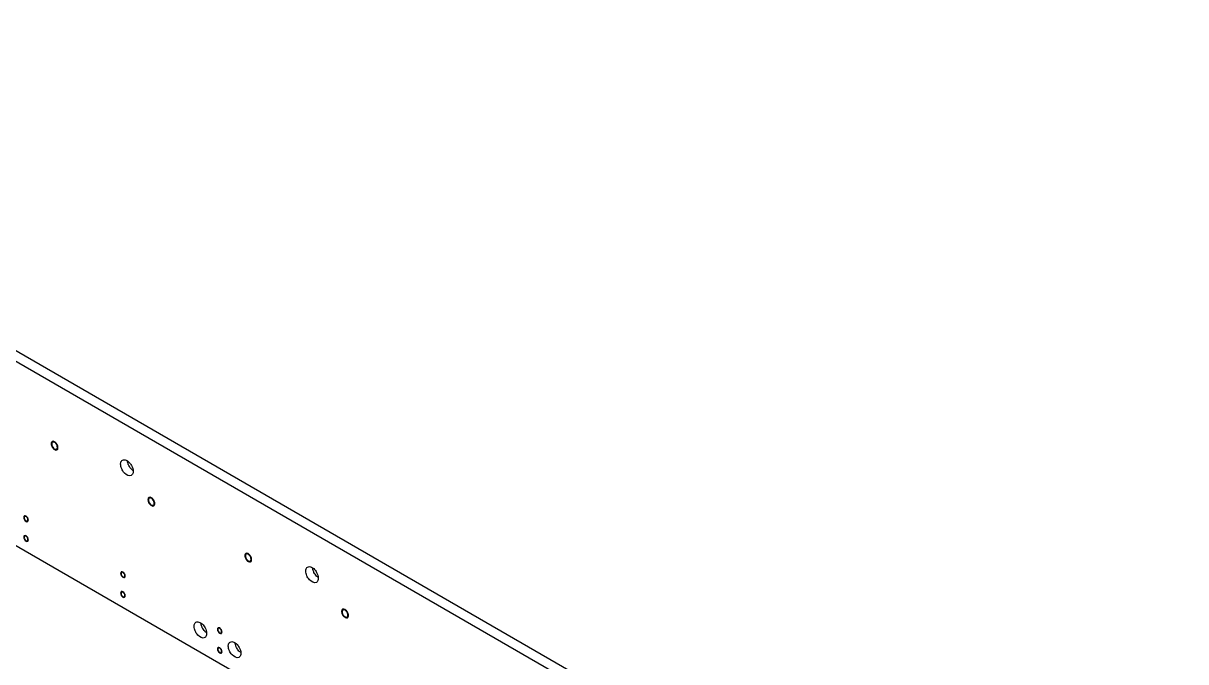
# Model space of a CAD drawing. Header units: millimetres. Extents: x 0 to 2102, y 0 to 1485.
# Drawn here: x 824 to 1545, y 384 to 780 of the extents above; entities that cross this region are included whole.
import ezdxf

# ---------------------------------------------------------------- set-up
doc = ezdxf.new("R2010")
doc.units = ezdxf.units.MM
doc.header["$LTSCALE"] = 115.6375
doc.layers.get('0').update_dxf_attribs({"linetype": 'CONTINUOUS', "true_color": 0xffffff})
doc.layers.add('02___PRT_ALL_AXES', color=7, linetype='CONTINUOUS', true_color=0xffffff)

msp = doc.modelspace()

# ---------------------------------------------------------------- linework, layer by layer
at = {"color": 7, "linetype": 'CONTINUOUS', "true_color": 0xffffff}
for p, q in [((1545.17, 157.44), (466.83, 780.01)), ((1539.52, 154.17), (461.17, 776.74)), ((1520.42, 50.88), (530.47, 622.42))]:
    msp.add_line(p, q, dxfattribs=at)
at = {"color": 3, "linetype": 'CONTINUOUS', "true_color": 0x00ff00}
for points, knots in [([(845.13, 516.69), (845.11, 517.02), (845.04, 517.7), (844.39, 519.17), (843.01, 520.63), (841.64, 520.75), (841.1, 520.19), (841, 519.79), (840.9, 519.55), (840.91, 519.29), (840.89, 519.14)], [0, 0, 0, 0, 0.125, 0.25, 0.5, 0.75, 0.875, 0.90625, 0.9375, 1, 1, 1, 1]), ([(840.89, 519.14), (840.92, 518.81), (840.99, 518.13), (841.64, 516.65), (843.01, 515.2), (844.38, 515.08), (844.92, 515.64), (845.03, 516.04), (845.12, 516.28), (845.12, 516.54), (845.13, 516.69)], [0, 0, 0, 0, 0.125, 0.25, 0.5, 0.75, 0.875, 0.90625, 0.9375, 1, 1, 1, 1]), ([(905.24, 481.99), (905.21, 482.32), (905.14, 483), (904.49, 484.47), (903.11, 485.93), (901.75, 486.05), (901.21, 485.49), (901.1, 485.09), (901, 484.85), (901.01, 484.59), (901, 484.44)], [0, 0, 0, 0, 0.125, 0.25, 0.5, 0.75, 0.875, 0.90625, 0.9375, 1, 1, 1, 1]), ([(901, 484.44), (901.02, 484.11), (901.09, 483.43), (901.74, 481.95), (903.12, 480.5), (904.49, 480.38), (905.03, 480.93), (905.13, 481.34), (905.23, 481.58), (905.22, 481.84), (905.24, 481.99)], [0, 0, 0, 0, 0.125, 0.25, 0.5, 0.75, 0.875, 0.90625, 0.9375, 1, 1, 1, 1]), ([(826.75, 471.78), (826.73, 472), (826.68, 472.46), (826.25, 473.44), (825.34, 474.41), (824.42, 474.49), (823.99, 474.02), (823.94, 473.62), (823.92, 473.41)], [0, 0, 0, 0, 0.125, 0.25, 0.5, 0.75, 0.875, 1, 1, 1, 1]), ([(823.92, 473.41), (823.94, 473.19), (823.98, 472.74), (824.42, 471.76), (825.33, 470.79), (826.25, 470.7), (826.68, 471.18), (826.73, 471.58), (826.75, 471.78)], [0, 0, 0, 0, 0.125, 0.25, 0.5, 0.75, 0.875, 1, 1, 1, 1]), ([(826.75, 459.53), (826.73, 459.76), (826.68, 460.21), (826.25, 461.19), (825.34, 462.16), (824.42, 462.25), (823.99, 461.77), (823.94, 461.37), (823.92, 461.17)], [0, 0, 0, 0, 0.125, 0.25, 0.5, 0.75, 0.875, 1, 1, 1, 1]), ([(823.92, 461.17), (823.94, 460.95), (823.98, 460.49), (824.42, 459.51), (825.33, 458.54), (826.25, 458.46), (826.68, 458.93), (826.73, 459.33), (826.75, 459.53)], [0, 0, 0, 0, 0.125, 0.25, 0.5, 0.75, 0.875, 1, 1, 1, 1]), ([(965.34, 447.29), (965.32, 447.62), (965.25, 448.3), (964.6, 449.77), (963.22, 451.23), (961.85, 451.35), (961.31, 450.79), (961.21, 450.39), (961.11, 450.15), (961.11, 449.89), (961.1, 449.74)], [0, 0, 0, 0, 0.125, 0.25, 0.5, 0.75, 0.875, 0.90625, 0.9375, 1, 1, 1, 1]), ([(961.1, 449.74), (961.13, 449.41), (961.2, 448.73), (961.85, 447.25), (963.22, 445.8), (964.59, 445.68), (965.13, 446.23), (965.24, 446.64), (965.33, 446.88), (965.33, 447.14), (965.34, 447.29)], [0, 0, 0, 0, 0.125, 0.25, 0.5, 0.75, 0.875, 0.90625, 0.9375, 1, 1, 1, 1]), ([(886.85, 437.08), (886.84, 437.3), (886.79, 437.76), (886.36, 438.74), (885.44, 439.71), (884.52, 439.79), (884.09, 439.32), (884.04, 438.92), (884.02, 438.71)], [0, 0, 0, 0, 0.125, 0.25, 0.5, 0.75, 0.875, 1, 1, 1, 1]), ([(884.02, 438.71), (884.04, 438.49), (884.09, 438.04), (884.52, 437.06), (885.44, 436.09), (886.36, 436), (886.79, 436.47), (886.83, 436.88), (886.85, 437.08)], [0, 0, 0, 0, 0.125, 0.25, 0.5, 0.75, 0.875, 1, 1, 1, 1]), ([(886.85, 424.83), (886.84, 425.06), (886.79, 425.51), (886.36, 426.49), (885.44, 427.46), (884.52, 427.55), (884.09, 427.07), (884.04, 426.67), (884.02, 426.47)], [0, 0, 0, 0, 0.125, 0.25, 0.5, 0.75, 0.875, 1, 1, 1, 1]), ([(884.02, 426.47), (884.04, 426.24), (884.09, 425.79), (884.52, 424.81), (885.44, 423.84), (886.36, 423.75), (886.79, 424.23), (886.83, 424.63), (886.85, 424.83)], [0, 0, 0, 0, 0.125, 0.25, 0.5, 0.75, 0.875, 1, 1, 1, 1]), ([(1025.45, 412.59), (1025.42, 412.92), (1025.35, 413.6), (1024.7, 415.07), (1023.32, 416.53), (1021.96, 416.65), (1021.41, 416.09), (1021.31, 415.69), (1021.21, 415.44), (1021.22, 415.19), (1021.2, 415.04)], [0, 0, 0, 0, 0.125, 0.25, 0.5, 0.75, 0.875, 0.90625, 0.9375, 1, 1, 1, 1]), ([(1021.2, 415.04), (1021.23, 414.7), (1021.3, 414.03), (1021.95, 412.55), (1023.33, 411.09), (1024.69, 410.98), (1025.24, 411.53), (1025.34, 411.94), (1025.44, 412.18), (1025.43, 412.43), (1025.45, 412.59)], [0, 0, 0, 0, 0.125, 0.25, 0.5, 0.75, 0.875, 0.90625, 0.9375, 1, 1, 1, 1]), ([(946.96, 402.38), (946.94, 402.6), (946.89, 403.05), (946.46, 404.04), (945.54, 405.01), (944.62, 405.09), (944.2, 404.62), (944.15, 404.22), (944.13, 404.01)], [0, 0, 0, 0, 0.125, 0.25, 0.5, 0.75, 0.875, 1, 1, 1, 1]), ([(944.13, 404.01), (944.15, 403.79), (944.19, 403.34), (944.63, 402.36), (945.54, 401.39), (946.46, 401.3), (946.89, 401.77), (946.94, 402.18), (946.96, 402.38)], [0, 0, 0, 0, 0.125, 0.25, 0.5, 0.75, 0.875, 1, 1, 1, 1]), ([(946.96, 390.13), (946.94, 390.35), (946.89, 390.81), (946.46, 391.79), (945.54, 392.76), (944.62, 392.84), (944.2, 392.37), (944.15, 391.97), (944.13, 391.77)], [0, 0, 0, 0, 0.125, 0.25, 0.5, 0.75, 0.875, 1, 1, 1, 1]), ([(944.13, 391.77), (944.15, 391.54), (944.19, 391.09), (944.63, 390.11), (945.54, 389.14), (946.46, 389.05), (946.89, 389.53), (946.94, 389.93), (946.96, 390.13)], [0, 0, 0, 0, 0.125, 0.25, 0.5, 0.75, 0.875, 1, 1, 1, 1])]:
    msp.add_open_spline(points, degree=3, knots=knots, dxfattribs=at)
at = {"layer": '02___PRT_ALL_AXES', "color": 7, "linetype": 'CONTINUOUS', "true_color": 0xffffff}
for centre, radius, start, end in [((843.39, 518.94), 2.15, 175.65317, 180.0346), ((842.63, 516.89), 2.15, 355.65317, 0.0346), ((895.44, 507.73), 6.43, 229.87631, 235.13365), ((903.5, 484.24), 2.15, 175.65317, 180.0346), ((902.74, 482.19), 2.15, 355.65317, 0.0346), ((963.6, 449.54), 2.15, 175.65317, 180.0346), ((962.84, 447.49), 2.15, 355.65317, 0.0346), ((1010.34, 441.39), 6.43, 229.87631, 235.13365), ((1023.71, 414.83), 2.15, 175.65317, 180.0346), ((1022.94, 412.79), 2.15, 355.65317, 0.0346), ((941.04, 407.09), 6.43, 229.87631, 235.13365), ((962.26, 394.85), 6.43, 229.87631, 235.13365)]:
    msp.add_arc(centre, radius, start, end, dxfattribs=at)
for points in [[(841.76, 520.08), (841.54, 519.95), (841.38, 519.69), (841.31, 519.44)], [(842.13, 520.19), (842, 520.18), (841.87, 520.14), (841.76, 520.08)], [(841.24, 518.93), (841.24, 518.54), (841.34, 518.14), (841.48, 517.78)], [(841.31, 519.44), (841.28, 519.33), (841.26, 519.21), (841.25, 519.1)], [(843.9, 515.64), (844.02, 515.65), (844.15, 515.69), (844.26, 515.75)], [(844.26, 515.75), (844.49, 515.88), (844.65, 516.14), (844.72, 516.39)], [(844.78, 516.89), (844.78, 517.29), (844.69, 517.68), (844.54, 518.05)], [(844.72, 516.39), (844.75, 516.5), (844.77, 516.61), (844.77, 516.73)], [(901.35, 484.23), (901.35, 483.84), (901.44, 483.44), (901.59, 483.08)], [(901.41, 484.74), (901.38, 484.63), (901.36, 484.51), (901.36, 484.4)], [(901.87, 485.38), (901.64, 485.25), (901.48, 484.99), (901.41, 484.74)], [(902.23, 485.49), (902.11, 485.48), (901.98, 485.44), (901.87, 485.38)], [(904, 480.94), (904.13, 480.95), (904.26, 480.98), (904.37, 481.05)], [(904.37, 481.05), (904.59, 481.18), (904.75, 481.43), (904.82, 481.69)], [(904.88, 482.19), (904.88, 482.59), (904.79, 482.98), (904.65, 483.35)], [(904.82, 481.69), (904.85, 481.8), (904.87, 481.91), (904.88, 482.03)], [(824.21, 473.61), (824.18, 473.5), (824.17, 473.38), (824.17, 473.27)], [(824.17, 473.27), (824.17, 473.14), (824.18, 473.01), (824.21, 472.89)], [(824.51, 474.03), (824.36, 473.94), (824.26, 473.77), (824.21, 473.61)], [(826.16, 471.17), (826.31, 471.26), (826.41, 471.42), (826.46, 471.59)], [(826.46, 471.59), (826.49, 471.7), (826.5, 471.81), (826.5, 471.92)], [(824.21, 461.36), (824.18, 461.25), (824.17, 461.14), (824.17, 461.02)], [(824.17, 461.02), (824.17, 460.9), (824.18, 460.77), (824.21, 460.64)], [(824.51, 461.78), (824.36, 461.69), (824.26, 461.52), (824.21, 461.36)], [(826.16, 458.92), (826.31, 459.01), (826.41, 459.18), (826.46, 459.34)], [(826.46, 459.34), (826.49, 459.45), (826.5, 459.56), (826.5, 459.68)], [(961.45, 449.53), (961.45, 449.14), (961.55, 448.74), (961.69, 448.38)], [(961.52, 450.04), (961.49, 449.93), (961.47, 449.81), (961.46, 449.7)], [(961.97, 450.68), (961.75, 450.55), (961.59, 450.29), (961.52, 450.04)], [(962.34, 450.79), (962.21, 450.78), (962.08, 450.74), (961.97, 450.68)], [(964.99, 447.49), (964.99, 447.89), (964.89, 448.28), (964.75, 448.65)], [(964.1, 446.24), (964.23, 446.25), (964.36, 446.28), (964.47, 446.35)], [(964.47, 446.35), (964.7, 446.48), (964.85, 446.73), (964.92, 446.99)], [(964.92, 446.99), (964.96, 447.1), (964.97, 447.21), (964.98, 447.33)], [(884.32, 438.91), (884.28, 438.8), (884.27, 438.68), (884.27, 438.57)], [(884.27, 438.57), (884.27, 438.44), (884.29, 438.31), (884.32, 438.19)], [(884.61, 439.33), (884.47, 439.24), (884.36, 439.07), (884.32, 438.91)], [(886.26, 436.47), (886.41, 436.55), (886.52, 436.72), (886.56, 436.89)], [(886.56, 436.89), (886.59, 437), (886.61, 437.11), (886.61, 437.22)], [(884.32, 426.66), (884.28, 426.55), (884.27, 426.44), (884.27, 426.32)], [(884.27, 426.32), (884.27, 426.19), (884.29, 426.07), (884.32, 425.94)], [(884.61, 427.08), (884.47, 426.99), (884.36, 426.82), (884.32, 426.66)], [(886.26, 424.22), (886.41, 424.31), (886.52, 424.48), (886.56, 424.64)], [(886.56, 424.64), (886.59, 424.75), (886.61, 424.86), (886.61, 424.98)], [(1021.62, 415.34), (1021.59, 415.23), (1021.57, 415.11), (1021.56, 415)], [(1021.56, 414.83), (1021.56, 414.44), (1021.65, 414.04), (1021.79, 413.68)], [(1022.08, 415.98), (1021.85, 415.85), (1021.69, 415.59), (1021.62, 415.34)], [(1022.44, 416.09), (1022.31, 416.08), (1022.19, 416.04), (1022.08, 415.98)], [(1024.21, 411.53), (1024.34, 411.55), (1024.46, 411.58), (1024.58, 411.65)], [(1024.58, 411.65), (1024.8, 411.78), (1024.96, 412.03), (1025.03, 412.28)], [(1025.09, 412.79), (1025.09, 413.19), (1025, 413.58), (1024.86, 413.95)], [(1025.03, 412.28), (1025.06, 412.4), (1025.08, 412.51), (1025.09, 412.63)], [(944.42, 404.21), (944.39, 404.1), (944.38, 403.98), (944.38, 403.87)], [(944.72, 404.63), (944.57, 404.54), (944.47, 404.37), (944.42, 404.21)], [(944.38, 403.87), (944.38, 403.74), (944.39, 403.61), (944.42, 403.49)], [(946.37, 401.77), (946.52, 401.85), (946.62, 402.02), (946.67, 402.19)], [(946.67, 402.19), (946.7, 402.3), (946.71, 402.41), (946.71, 402.52)], [(944.42, 391.96), (944.39, 391.85), (944.38, 391.74), (944.38, 391.62)], [(944.38, 391.62), (944.38, 391.49), (944.39, 391.36), (944.42, 391.24)], [(944.72, 392.38), (944.57, 392.29), (944.47, 392.12), (944.42, 391.96)], [(946.37, 389.52), (946.52, 389.61), (946.62, 389.78), (946.67, 389.94)], [(946.67, 389.94), (946.7, 390.05), (946.71, 390.16), (946.71, 390.28)]]:
    msp.add_open_spline(points, degree=3, dxfattribs=at)
for points, knots in [([(844.54, 518.05), (844.43, 518.35), (843.93, 519.3), (842.91, 520.26), (842.13, 520.19)], [0, 0, 0, 0, 0.293913, 1, 1, 1, 1]), ([(841.48, 517.78), (841.6, 517.47), (842.1, 516.53), (843.12, 515.57), (843.9, 515.64)], [0, 0, 0, 0, 0.293913, 1, 1, 1, 1]), ([(884.02, 506.48), (884.02, 506.76), (884.09, 507.69), (884.59, 508.67), (885.16, 509)], [0, 0, 0, 0, 0.294962, 1, 1, 1, 1]), ([(890.66, 499.48), (889.37, 498.73), (886.33, 500.55), (884.61, 503.44), (884.02, 505.5), (884.02, 506.48)], [0, 0, 0, 0, 0.422631, 0.722373, 1, 1, 1, 1]), ([(885.16, 509), (885.85, 509.4), (888.07, 509.05), (889.41, 507.63), (890.07, 506.72)], [0, 0, 0, 0, 0.413368, 1, 1, 1, 1]), ([(889.12, 505.64), (889, 505.88), (888.6, 506.77), (888.35, 507.74), (888.29, 508.46)], [0, 0, 0, 0, 0.262898, 1, 1, 1, 1]), ([(891.29, 502.81), (891.07, 502.99), (890.21, 503.82), (889.52, 504.83), (889.12, 505.64)], [0, 0, 0, 0, 0.239083, 1, 1, 1, 1]), ([(890.07, 506.72), (890.34, 506.36), (891.25, 504.94), (891.8, 503.24), (891.8, 501.99)], [0, 0, 0, 0, 0.264535, 1, 1, 1, 1]), ([(891.8, 501.99), (891.8, 501.71), (891.74, 500.78), (891.24, 499.81), (890.66, 499.48)], [0, 0, 0, 0, 0.294962, 1, 1, 1, 1]), ([(904.65, 483.35), (904.53, 483.65), (904.03, 484.6), (903.01, 485.56), (902.23, 485.49)], [0, 0, 0, 0, 0.293913, 1, 1, 1, 1]), ([(901.59, 483.08), (901.7, 482.77), (902.2, 481.82), (903.22, 480.87), (904, 480.94)], [0, 0, 0, 0, 0.293913, 1, 1, 1, 1]), ([(824.21, 472.89), (824.26, 472.65), (824.55, 471.88), (825.31, 471.04), (825.92, 471.09)], [0, 0, 0, 0, 0.284169, 1, 1, 1, 1]), ([(824.75, 474.1), (824.71, 474.1), (824.62, 474.08), (824.55, 474.05), (824.51, 474.03)], [0, 0, 0, 0, 0.508008, 1, 1, 1, 1]), ([(825.03, 474.07), (824.99, 474.09), (824.89, 474.1), (824.8, 474.11), (824.75, 474.1)], [0, 0, 0, 0, 0.51787, 1, 1, 1, 1]), ([(826.5, 471.92), (826.5, 472.62), (826.01, 473.55), (825.23, 474.02), (825.03, 474.07)], [0, 0, 0, 0, 0.776212, 1, 1, 1, 1]), ([(825.92, 471.09), (825.96, 471.1), (826.04, 471.11), (826.12, 471.15), (826.16, 471.17)], [0, 0, 0, 0, 0.508008, 1, 1, 1, 1]), ([(824.75, 461.85), (824.71, 461.85), (824.62, 461.83), (824.55, 461.8), (824.51, 461.78)], [0, 0, 0, 0, 0.508008, 1, 1, 1, 1]), ([(825.03, 461.83), (824.99, 461.84), (824.89, 461.86), (824.8, 461.86), (824.75, 461.85)], [0, 0, 0, 0, 0.51787, 1, 1, 1, 1]), ([(826.5, 459.68), (826.5, 460.37), (826.01, 461.3), (825.23, 461.77), (825.03, 461.83)], [0, 0, 0, 0, 0.776212, 1, 1, 1, 1]), ([(824.21, 460.64), (824.26, 460.4), (824.55, 459.63), (825.31, 458.79), (825.92, 458.85)], [0, 0, 0, 0, 0.284169, 1, 1, 1, 1]), ([(825.92, 458.85), (825.96, 458.85), (826.04, 458.87), (826.12, 458.9), (826.16, 458.92)], [0, 0, 0, 0, 0.508008, 1, 1, 1, 1]), ([(961.69, 448.38), (961.81, 448.07), (962.3, 447.12), (963.33, 446.17), (964.1, 446.24)], [0, 0, 0, 0, 0.293913, 1, 1, 1, 1]), ([(964.75, 448.65), (964.63, 448.95), (964.14, 449.9), (963.11, 450.86), (962.34, 450.79)], [0, 0, 0, 0, 0.293913, 1, 1, 1, 1]), ([(998.93, 440.14), (998.93, 440.42), (998.99, 441.35), (999.49, 442.33), (1000.07, 442.66)], [0, 0, 0, 0, 0.294962, 1, 1, 1, 1]), ([(1000.07, 442.66), (1000.75, 443.06), (1002.97, 442.71), (1004.31, 441.29), (1004.98, 440.39)], [0, 0, 0, 0, 0.413368, 1, 1, 1, 1]), ([(1004.02, 439.3), (1003.91, 439.54), (1003.51, 440.43), (1003.26, 441.4), (1003.19, 442.12)], [0, 0, 0, 0, 0.262898, 1, 1, 1, 1]), ([(1004.98, 440.39), (1005.25, 440.03), (1006.15, 438.6), (1006.71, 436.9), (1006.71, 435.65)], [0, 0, 0, 0, 0.264535, 1, 1, 1, 1]), ([(884.32, 438.19), (884.37, 437.95), (884.65, 437.18), (885.41, 436.34), (886.02, 436.39)], [0, 0, 0, 0, 0.284169, 1, 1, 1, 1]), ([(884.86, 439.4), (884.81, 439.4), (884.73, 439.38), (884.65, 439.35), (884.61, 439.33)], [0, 0, 0, 0, 0.508008, 1, 1, 1, 1]), ([(885.14, 439.37), (885.09, 439.39), (885, 439.4), (884.9, 439.41), (884.86, 439.4)], [0, 0, 0, 0, 0.51787, 1, 1, 1, 1]), ([(886.61, 437.22), (886.61, 437.92), (886.11, 438.85), (885.33, 439.32), (885.14, 439.37)], [0, 0, 0, 0, 0.776212, 1, 1, 1, 1]), ([(886.02, 436.39), (886.07, 436.4), (886.15, 436.41), (886.23, 436.45), (886.26, 436.47)], [0, 0, 0, 0, 0.508008, 1, 1, 1, 1]), ([(1005.57, 433.14), (1004.27, 432.39), (1001.23, 434.21), (999.51, 437.1), (998.93, 439.16), (998.93, 440.14)], [0, 0, 0, 0, 0.422631, 0.722373, 1, 1, 1, 1]), ([(1006.2, 436.47), (1005.98, 436.65), (1005.11, 437.48), (1004.42, 438.49), (1004.02, 439.3)], [0, 0, 0, 0, 0.239083, 1, 1, 1, 1]), ([(1006.71, 435.65), (1006.71, 435.38), (1006.65, 434.45), (1006.15, 433.47), (1005.57, 433.14)], [0, 0, 0, 0, 0.294962, 1, 1, 1, 1]), ([(884.32, 425.94), (884.37, 425.7), (884.65, 424.93), (885.41, 424.09), (886.02, 424.15)], [0, 0, 0, 0, 0.284169, 1, 1, 1, 1]), ([(884.86, 427.15), (884.81, 427.15), (884.73, 427.13), (884.65, 427.1), (884.61, 427.08)], [0, 0, 0, 0, 0.508008, 1, 1, 1, 1]), ([(885.14, 427.13), (885.09, 427.14), (885, 427.16), (884.9, 427.16), (884.86, 427.15)], [0, 0, 0, 0, 0.51787, 1, 1, 1, 1]), ([(886.61, 424.98), (886.61, 425.67), (886.11, 426.6), (885.33, 427.07), (885.14, 427.13)], [0, 0, 0, 0, 0.776212, 1, 1, 1, 1]), ([(886.02, 424.15), (886.07, 424.15), (886.15, 424.17), (886.23, 424.2), (886.26, 424.22)], [0, 0, 0, 0, 0.508008, 1, 1, 1, 1]), ([(1021.79, 413.68), (1021.91, 413.37), (1022.41, 412.42), (1023.43, 411.47), (1024.21, 411.53)], [0, 0, 0, 0, 0.293913, 1, 1, 1, 1]), ([(1024.86, 413.95), (1024.74, 414.25), (1024.24, 415.2), (1023.22, 416.16), (1022.44, 416.09)], [0, 0, 0, 0, 0.293913, 1, 1, 1, 1]), ([(929.63, 405.85), (929.63, 406.13), (929.7, 407.06), (930.2, 408.04), (930.77, 408.37)], [0, 0, 0, 0, 0.294962, 1, 1, 1, 1]), ([(936.27, 398.84), (934.98, 398.09), (931.94, 399.91), (930.22, 402.81), (929.63, 404.87), (929.63, 405.85)], [0, 0, 0, 0, 0.422631, 0.722373, 1, 1, 1, 1]), ([(930.77, 408.37), (931.46, 408.76), (933.68, 408.42), (935.02, 406.99), (935.68, 406.09)], [0, 0, 0, 0, 0.413368, 1, 1, 1, 1]), ([(934.72, 405.01), (934.61, 405.24), (934.21, 406.14), (933.96, 407.11), (933.9, 407.83)], [0, 0, 0, 0, 0.262898, 1, 1, 1, 1]), ([(936.9, 402.18), (936.68, 402.36), (935.81, 403.19), (935.13, 404.19), (934.72, 405.01)], [0, 0, 0, 0, 0.239083, 1, 1, 1, 1]), ([(935.68, 406.09), (935.95, 405.73), (936.85, 404.3), (937.41, 402.61), (937.41, 401.36)], [0, 0, 0, 0, 0.264535, 1, 1, 1, 1]), ([(944.96, 404.7), (944.92, 404.7), (944.83, 404.68), (944.75, 404.65), (944.72, 404.63)], [0, 0, 0, 0, 0.508008, 1, 1, 1, 1]), ([(945.24, 404.67), (945.19, 404.69), (945.1, 404.7), (945.01, 404.7), (944.96, 404.7)], [0, 0, 0, 0, 0.51787, 1, 1, 1, 1]), ([(946.71, 402.52), (946.71, 403.22), (946.22, 404.15), (945.44, 404.62), (945.24, 404.67)], [0, 0, 0, 0, 0.776212, 1, 1, 1, 1]), ([(937.41, 401.36), (937.41, 401.08), (937.35, 400.15), (936.85, 399.17), (936.27, 398.84)], [0, 0, 0, 0, 0.294962, 1, 1, 1, 1]), ([(944.42, 403.49), (944.47, 403.25), (944.76, 402.48), (945.52, 401.64), (946.13, 401.69)], [0, 0, 0, 0, 0.284169, 1, 1, 1, 1]), ([(946.13, 401.69), (946.17, 401.7), (946.25, 401.71), (946.33, 401.75), (946.37, 401.77)], [0, 0, 0, 0, 0.508008, 1, 1, 1, 1]), ([(944.42, 391.24), (944.47, 391), (944.76, 390.23), (945.52, 389.39), (946.13, 389.45)], [0, 0, 0, 0, 0.284169, 1, 1, 1, 1]), ([(944.96, 392.45), (944.92, 392.45), (944.83, 392.43), (944.75, 392.4), (944.72, 392.38)], [0, 0, 0, 0, 0.508008, 1, 1, 1, 1]), ([(945.24, 392.42), (945.19, 392.44), (945.1, 392.46), (945.01, 392.46), (944.96, 392.45)], [0, 0, 0, 0, 0.51787, 1, 1, 1, 1]), ([(946.71, 390.28), (946.71, 390.97), (946.22, 391.9), (945.44, 392.37), (945.24, 392.42)], [0, 0, 0, 0, 0.776212, 1, 1, 1, 1]), ([(950.85, 393.6), (950.85, 393.88), (950.91, 394.81), (951.41, 395.79), (951.99, 396.12)], [0, 0, 0, 0, 0.294962, 1, 1, 1, 1]), ([(957.49, 386.59), (956.19, 385.85), (953.15, 387.67), (951.43, 390.56), (950.85, 392.62), (950.85, 393.6)], [0, 0, 0, 0, 0.422631, 0.722373, 1, 1, 1, 1]), ([(951.99, 396.12), (952.67, 396.52), (954.89, 396.17), (956.23, 394.74), (956.9, 393.84)], [0, 0, 0, 0, 0.413368, 1, 1, 1, 1]), ([(955.94, 392.76), (955.82, 392.99), (955.42, 393.89), (955.17, 394.86), (955.11, 395.58)], [0, 0, 0, 0, 0.262898, 1, 1, 1, 1]), ([(958.11, 389.93), (957.89, 390.11), (957.03, 390.94), (956.34, 391.95), (955.94, 392.76)], [0, 0, 0, 0, 0.239083, 1, 1, 1, 1]), ([(956.9, 393.84), (957.16, 393.48), (958.07, 392.06), (958.62, 390.36), (958.62, 389.11)], [0, 0, 0, 0, 0.264535, 1, 1, 1, 1]), ([(946.13, 389.45), (946.17, 389.45), (946.25, 389.47), (946.33, 389.5), (946.37, 389.52)], [0, 0, 0, 0, 0.508008, 1, 1, 1, 1]), ([(958.62, 389.11), (958.62, 388.83), (958.56, 387.9), (958.06, 386.93), (957.49, 386.59)], [0, 0, 0, 0, 0.294962, 1, 1, 1, 1])]:
    msp.add_open_spline(points, degree=3, knots=knots, dxfattribs=at)

doc.saveas('drawing.dxf')
